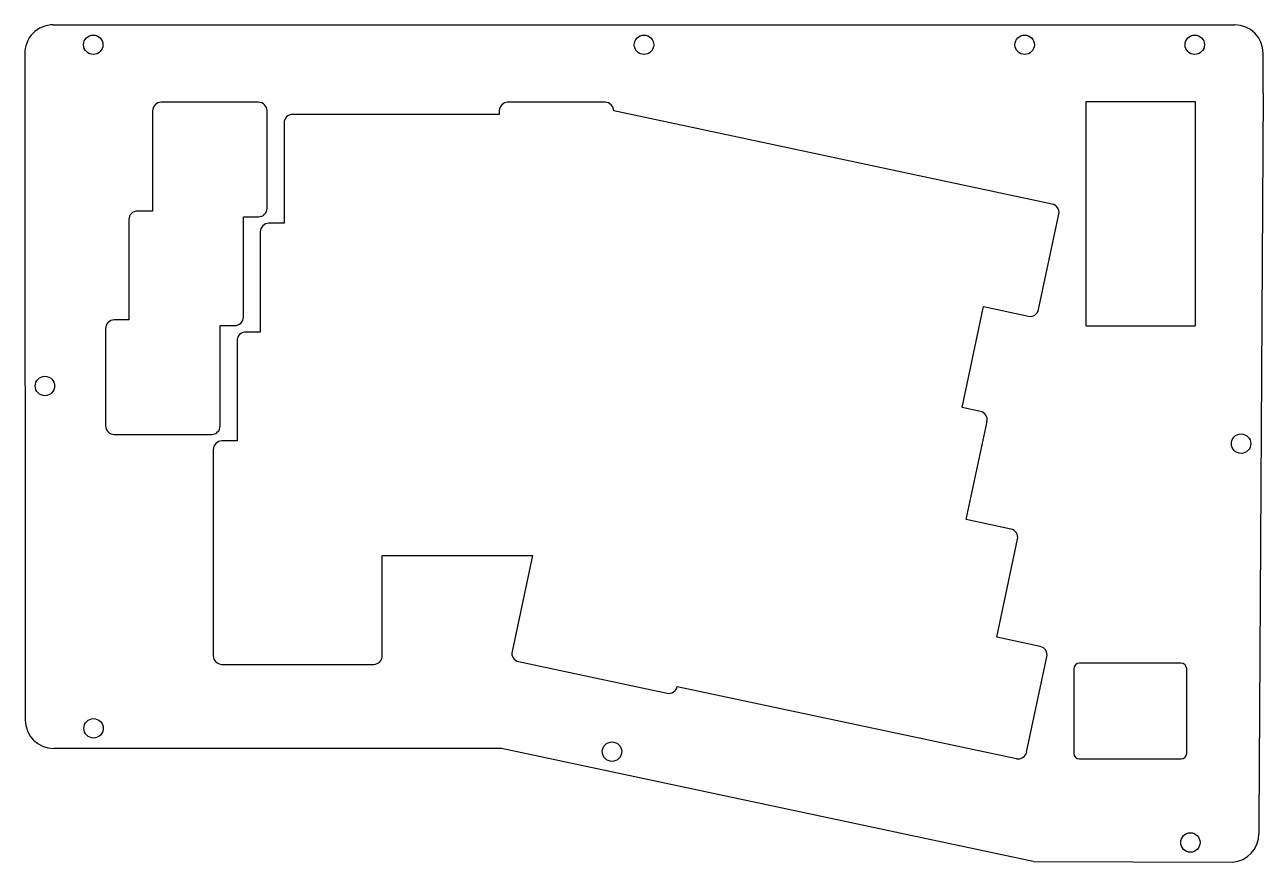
# Model space of a CAD drawing. Header units: inches. Extents: x 13 to 230, y 12 to 158.
import ezdxf

# ---------------------------------------------------------------- set-up
doc = ezdxf.new("R2010")
doc.units = ezdxf.units.IN
doc.header["$MEASUREMENT"] = 0

msp = doc.modelspace()

# ---------------------------------------------------------------- linework, layer by layer
for p, q in [((18.03, 158.17), (224.94, 158.17)), ((13.04, 153.32), (13.09, 36.5)), ((229.94, 146.17), (229.94, 153.17)), ((229.94, 146.17), (229.18, 18.52)), ((198.93, 144.75), (218.04, 144.75)), ((198.93, 105.45), (198.93, 144.75)), ((218.04, 144.75), (218.04, 105.45)), ((198.93, 105.45), (218.04, 105.45)), ((215.54, 46.41), (197.74, 46.41)), ((196.74, 45.41), (196.74, 30.66)), ((216.54, 30.66), (216.54, 45.41)), ((96.54, 31.5), (18.09, 31.5)), ((189.66, 11.67), (96.54, 31.5)), ((197.74, 29.66), (215.54, 29.66)), ((229.18, 18.52), (229.18, 16.56)), ((189.66, 11.67), (224.55, 11.57))]:
    msp.add_line(p, q)
at = {"color": 7, "linetype": 'Continuous', "lineweight": 25}
for p, q in [((53.98, 144.61), (36.92, 144.61)), ((114.69, 144.61), (97.63, 144.61)), ((35.42, 143.11), (35.42, 125.56)), ((55.48, 126.05), (55.48, 143.11)), ((96.13, 142.47), (59.94, 142.47)), ((96.13, 143.11), (96.13, 142.47)), ((116.19, 143.1), (116.19, 143.11)), ((192.98, 126.78), (116.19, 143.1)), ((58.44, 140.97), (58.44, 123.42)), ((31.26, 124.06), (31.26, 106.51)), ((35.42, 125.56), (32.76, 125.56)), ((51.32, 124.55), (53.98, 124.55)), ((51.32, 107), (51.32, 124.55)), ((190.59, 108.31), (194.14, 125)), ((54.28, 121.92), (54.28, 104.37)), ((58.44, 123.42), (55.78, 123.42)), ((177.21, 91.18), (180.96, 108.83)), ((180.96, 108.83), (188.81, 107.16)), ((31.26, 106.51), (28.69, 106.51)), ((27.19, 105.01), (27.19, 87.95)), ((47.25, 105.5), (49.82, 105.5)), ((47.25, 87.95), (47.25, 105.5)), ((54.28, 104.37), (51.71, 104.37)), ((50.21, 102.87), (50.21, 85.32)), ((180.4, 90.5), (177.21, 91.18)), ((177.91, 71.56), (181.56, 88.72)), ((28.69, 86.45), (45.75, 86.45)), ((50.21, 85.32), (47.54, 85.32)), ((46.04, 83.82), (46.04, 47.71)), ((185.75, 69.89), (177.91, 71.56)), ((183.26, 50.94), (186.91, 68.11)), ((75.64, 65.26), (101.94, 65.26)), ((75.64, 47.71), (75.64, 65.26)), ((101.94, 65.26), (98.38, 48.47)), ((190.89, 49.32), (183.26, 50.94)), ((47.54, 46.21), (74.14, 46.21)), ((99.53, 46.69), (125.53, 41.17)), ((188.5, 30.85), (192.05, 47.54)), ((127.31, 42.33), (186.72, 29.7)), ((127.31, 42.32), (127.31, 42.33))]:
    msp.add_line(p, q, dxfattribs=at)
for centre in [(25.03, 154.67), (121.49, 154.67), (188.15, 154.67), (188.15, 154.67), (188.15, 154.67), (217.94, 154.67), (16.56, 94.94), (226.06, 84.84), (25.08, 35), (115.88, 30.93), (217.18, 15.02)]:
    msp.add_circle(centre, 1.7)
for centre, radius, start, end in [((18.03, 153.17), 5, 90, 181.7313), ((224.94, 153.17), 5, 0, 90), ((197.74, 45.41), 1, 90, 180), ((215.54, 45.41), 1, 0, 90), ((18.09, 36.5), 5, 180.0254, 270), ((197.74, 30.66), 1, 180, 270), ((215.54, 30.66), 1, 270, 0), ((224.18, 16.56), 5, 274.2018, 0)]:
    msp.add_arc(centre, radius, start, end)
for centre, start, end in [((36.92, 143.11), 90, 180), ((53.98, 143.11), 0, 90), ((97.63, 143.11), 90, 180), ((114.69, 143.11), 0, 90), ((59.94, 140.97), 90, 180), ((53.98, 126.05), 270, 0), ((192.67, 125.31), 348, 78), ((32.76, 124.06), 90, 180), ((55.78, 121.92), 90, 180), ((28.69, 105.01), 90, 180), ((49.82, 107), 270, 0), ((189.13, 108.62), 258, 348), ((51.71, 102.87), 90, 180), ((180.09, 89.03), 348, 78), ((28.69, 87.95), 180, 270), ((45.75, 87.95), 270, 0), ((47.54, 83.82), 90, 180), ((185.44, 68.42), 348, 78), ((99.84, 48.16), 168, 258), ((190.58, 47.85), 348, 78), ((47.54, 47.71), 180, 270), ((74.14, 47.71), 270, 0), ((125.84, 42.63), 258, 348), ((187.04, 31.16), 258, 348)]:
    msp.add_arc(centre, 1.5, start, end, dxfattribs=at)

doc.saveas('drawing.dxf')
